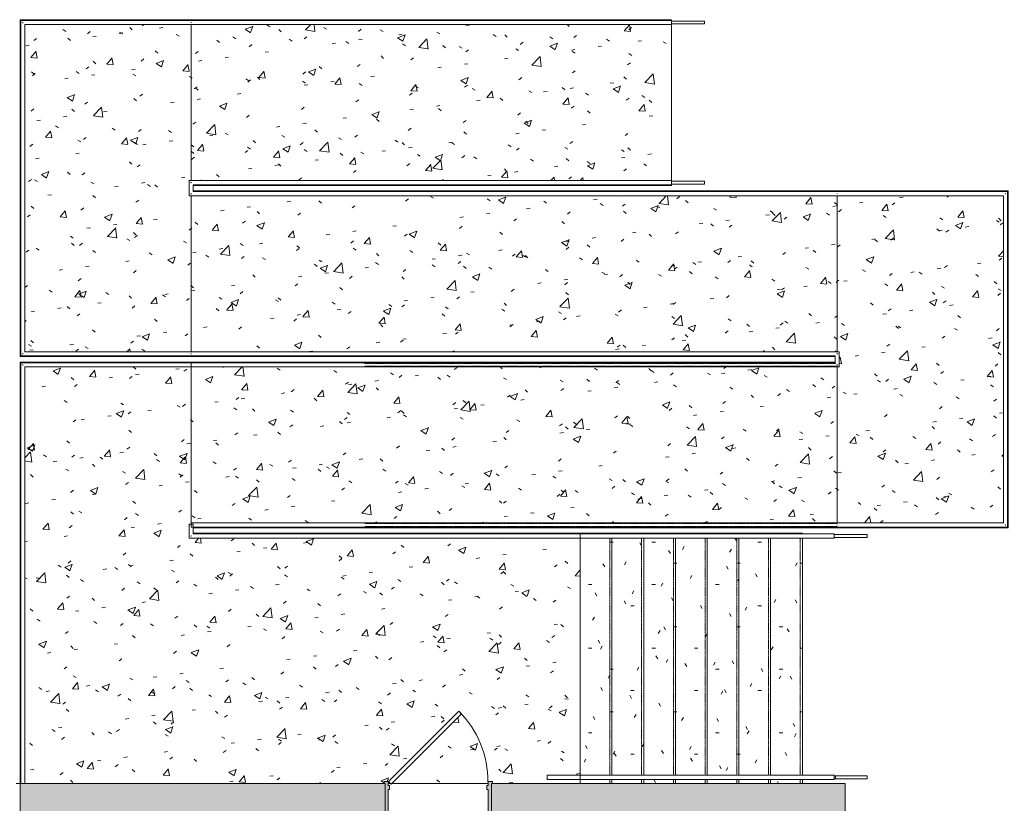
# Model space of a CAD drawing. Header units: inches. Extents: x -1569 to 1282, y -721 to 887.
# Drawn here: x -1035.4 to -677.3, y 473.4 to 757.5 of the extents above; entities that cross this region are included whole.
import ezdxf

# ---------------------------------------------------------------- set-up
doc = ezdxf.new("R2010")
doc.units = ezdxf.units.IN
doc.header["$MEASUREMENT"] = 0
doc.linetypes.add('Overhead 1_16_', pattern=[0.101562, 0.0625, -0.039062])
for name, color, linetype, lineweight in [('A-DOOR', 31, 'Continuous', 13), ('A-FLOR', 192, 'Continuous', 13), ('A-FLOR-HRAL', 11, 'Continuous', 13), ('A-FLOR-HRAL-MBND', 5, 'Overhead 1_16_', 9), ('A-FLOR-LEVL', 51, 'Continuous', 9), ('A-WALL', 113, 'Continuous', 13), ('A-WALL-PATT', 111, 'Continuous', 13), ('S-STRS', 31, 'Continuous', 13)]:
    doc.layers.add(name, color=color, linetype=linetype, lineweight=lineweight)
pattern_1 = [(0, (0, 0), (30.72, 7.68), [1.267, -21.773, 1.267, -21.773, -122.88]), (0, (0, 0), (30.72, 7.68), [-46.08, 1.267, -44.813, 1.267, -21.773, -53.76]), (0, (0, 0), (30.72, 7.68), [-115.2, 1.267, -14.093, 1.267, -37.133]), (120, (11.52, 3.84), (-22.011075, 22.7643), [1.267, -21.773, 1.267, -21.773, -122.88]), (120, (11.52, 3.84), (-22.011075, 22.7643), [-46.08, 1.267, -44.813, 1.267, -21.773, -53.76]), (120, (11.52, 3.84), (-22.011075, 22.7643), [-115.2, 1.267, -14.093, 1.267, -37.133]), (240, (15.36, 19.2), (-8.708925, -30.4443), [1.267, -21.773, 1.267, -21.773, -122.88]), (240, (15.36, 19.2), (-8.708925, -30.4443), [-46.08, 1.267, -44.813, 1.267, -21.773, -53.76]), (240, (15.36, 19.2), (-8.708925, -30.4443), [-115.2, 1.267, -14.093, 1.267, -37.133])]
pattern_2 = [(50, (0, 0), (27.5427, -2.40992), [2.88, -31.68]), (355, (0, 0), (-5.32784, 28.88427), [2.304, -25.344]), (100.451, (2.295, -0.2), (22.2153, 26.47393), [2.448, -26.924]), (46.184, (0, 7.68), (40.9819, -6.3564), [4.32, -47.52]), (96.636, (3.415, 7.15), (35.8907, 37.4062), [3.671, -40.386]), (351.184, (0, 7.68), (35.891, 37.4062), [3.456, -38.016]), (21, (3.84, 5.76), (22.92104, -15.46073), [2.88, -31.68]), (326, (3.84, 5.76), (9.34353, 27.84574), [2.304, -25.344]), (71.451, (5.75, 4.472), (32.26477, 12.3844), [2.448, -26.924]), (37.5, (0, 0), (0.466855, 12.78271), [1.267, -23.77, 1.267, -24.461, -25.44]), (37.5, (0, 0), (0.466855, 12.78271), [-50.765, 1.267, -24.173]), (7.5, (0, 0), (10.10159, 15.14509), [1.267, -13.402, 1.267, -23.194, -9.696]), (7.5, (0, 0), (10.10159, 15.14509), [-39.13, 1.267, -8.429]), (327.5, (-8.563, 0), (20.49916, -0.86578), [1.267, -8.333, 1.267, -28.685, -39.744]), (327.5, (-8.563, 0), (20.49916, -0.86578), [-39.552, 1.267, -38.477]), (317.5, (-12.403, 0), (22.39478, 3.8443), [1.267, -11.213, 1.267, -18.624, -28.224]), (317.5, (-12.403, 0), (22.39478, 3.8443), [-32.371, 1.267, -26.957])]

# ---------------------------------------------------------------- blocks, each defined once
blk = doc.blocks.new('Door - Single - Solid Door 36_ x 84_-7207579-FIRST FLOOR FINISH')
at = {"layer": 'A-DOOR'}
h = blk.add_hatch(color=250, dxfattribs=at)
h.paths.add_polyline_path([(22.12, -7.6), (23.62, -7.6), (23.62, -6.85), (23.24, -6.85), (23.24, 7.03), (23.62, 7.03), (23.62, 7.78), (22.12, 7.78), (22.12, 6.28), (21.62, 6.28), (21.62, 4.78), (22.12, 4.78), (22.12, 2.76)], flags=0)
h.paths.add_polyline_path([(-15.63, -7.6), (-14.13, -7.6), (-14.13, 4.78), (-13.63, 4.78), (-13.63, 6.28), (-14.13, 6.28), (-14.13, 7.78), (-15.63, 7.78), (-15.63, 7.03), (-15.26, 7.03), (-15.26, -6.85), (-15.63, -6.85)], flags=0)
at = {"layer": 'A-DOOR', "color": 8, "lineweight": 20}
for p, q in [((-14.01, 7.78), (11.45, 33.23)), ((12.42, 32.26), (-13.03, 6.8)), ((11.45, 33.23), (12.42, 32.26)), ((-15.63, 7.78), (-15.63, 7.03)), ((-14.13, 7.78), (-15.63, 7.78)), ((-14.13, 6.28), (-14.13, 7.78)), ((-13.03, 6.8), (-14.01, 7.78)), ((23.62, 7.78), (22.12, 7.78)), ((22.12, 7.78), (22.12, 6.28)), ((23.62, 7.03), (23.62, 7.78)), ((-15.63, 7.03), (-15.26, 7.03)), ((-15.26, 7.03), (-15.26, -6.85)), ((-13.63, 6.28), (-14.13, 6.28)), ((-14.13, -7.6), (-14.13, 4.78)), ((-14.13, 4.78), (-13.63, 4.78)), ((-13.63, 4.78), (-13.63, 6.28)), ((22.12, 6.28), (21.62, 6.28)), ((21.62, 6.28), (21.62, 4.78)), ((21.62, 4.78), (22.12, 4.78)), ((22.12, 4.78), (22.12, -7.6)), ((23.24, -6.85), (23.24, 7.03)), ((23.24, 7.03), (23.62, 7.03)), ((-15.26, -6.85), (-15.63, -6.85)), ((-15.63, -6.85), (-15.63, -7.6)), ((23.62, -6.85), (23.24, -6.85)), ((23.62, -7.6), (23.62, -6.85)), ((-15.63, -7.6), (-14.13, -7.6)), ((22.12, -7.6), (23.62, -7.6))]:
    blk.add_line(p, q, dxfattribs=at)
at = {"layer": 'A-DOOR', "lineweight": 9}
blk.add_arc((-14.01, 7.78), 36, 359.5, 45, dxfattribs=at)
blk = doc.blocks.new('Top Rail Type - Top Rail_Internal_-6878772-FIRST FLOOR FINISH')
at = {"layer": 'A-FLOR-HRAL', "lineweight": 9}
for p, q in [((-740.39, 571.29), (-832.39, 571.29)), ((-832.39, 569.79), (-740.39, 569.79))]:
    blk.add_line(p, q, dxfattribs=at)
at = {"layer": 'A-FLOR-HRAL', "lineweight": 9, "flags": 128}
blk.add_lwpolyline([(-740.39, 570.62), (-740.39, 570.54), (-740.39, 570.46)], dxfattribs=at)
blk = doc.blocks.new('Top Rail Type - Top Rail_Internal_-V4-FIRST FLOOR FINISH')
at = {"layer": 'A-FLOR-HRAL', "lineweight": 9}
for p, q in [((-740.39, 571.29), (-832.39, 571.29)), ((-740.39, 569.79), (-832.39, 569.79)), ((-740.39, 569.79), (-740.39, 571.29))]:
    blk.add_line(p, q, dxfattribs=at)
blk = doc.blocks.new('Railing - Railing-7017256-FIRST FLOOR FINISH')
at = {"layer": 'A-FLOR-HRAL-MBND'}
for p, q in [((-739.32, 575.04), (-910.47, 575.04)), ((-739.32, 574.04), (-910.47, 574.04)), ((-739.32, 575.04), (-853.47, 575.04)), ((-739.32, 574.04), (-853.47, 574.04)), ((-739.32, 575.04), (-796.47, 575.04)), ((-739.32, 574.04), (-796.47, 574.04)), ((-739.32, 575.04), (-739.47, 575.04)), ((-739.32, 574.04), (-739.47, 574.04))]:
    blk.add_line(p, q, dxfattribs=at)
blk = doc.blocks.new('Railing - Railing-7017260-FIRST FLOOR FINISH')
at = {"layer": 'A-FLOR-HRAL-MBND'}
for p, q in [((-739.82, 633.04), (-910.47, 633.04)), ((-739.32, 632.04), (-910.47, 632.04)), ((-739.82, 633.04), (-853.47, 633.04)), ((-739.32, 632.04), (-853.47, 632.04)), ((-739.82, 633.04), (-796.47, 633.04)), ((-739.32, 632.04), (-796.47, 632.04)), ((-739.32, 632.04), (-739.47, 632.04))]:
    blk.add_line(p, q, dxfattribs=at)
blk = doc.blocks.new('Top Rail Type - Top Rail_Internal_-7017305-FIRST FLOOR FINISH')
at = {"layer": 'A-FLOR-HRAL', "lineweight": 9}
for p, q in [((-799.32, 699.29), (-974.13, 699.29)), ((-974.09, 699.27), (-974.13, 699.29)), ((-974.12, 699.27), (-974.08, 699.21)), ((-974.07, 699.23), (-974.07, 693.73)), ((-973.32, 698.54), (-973.52, 698.74)), ((-973.32, 698.54), (-973.23, 698.45)), ((-972.64, 697.79), (-799.32, 697.79)), ((-972.57, 695.29), (-972.57, 697.73)), ((-739.29, 695.29), (-972.51, 695.29)), ((-677.57, 695.29), (-739.29, 695.29)), ((-677.57, 573.79), (-677.57, 695.29)), ((-974.05, 693.77), (-974.07, 693.73)), ((-974.05, 693.74), (-973.99, 693.79)), ((-974.01, 693.79), (-739.29, 693.79)), ((-973.32, 694.54), (-973.52, 694.35)), ((-973.32, 694.54), (-973.23, 694.63)), ((-739.29, 693.79), (-679.07, 693.79)), ((-679.07, 693.79), (-679.07, 575.29)), ((-739.35, 575.29), (-973.32, 575.29)), ((-973.32, 573.79), (-739.35, 573.79)), ((-679.07, 575.29), (-739.35, 575.29)), ((-739.35, 573.79), (-677.57, 573.79))]:
    blk.add_line(p, q, dxfattribs=at)
at = {"layer": 'A-FLOR-HRAL', "lineweight": 9, "flags": 128}
blk.add_lwpolyline([(-799.32, 698.63), (-799.32, 698.54), (-799.32, 698.45)], dxfattribs=at)
at = {"layer": 'A-FLOR-HRAL', "lineweight": 9}
for points in [[(-739.32, 694.45), (-739.32, 694.48), (-739.32, 694.54), (-739.32, 694.6), (-739.32, 694.63)], [(-739.32, 574.63), (-739.32, 574.6), (-739.32, 574.54), (-739.32, 574.48), (-739.32, 574.45)]]:
    blk.add_open_spline(points, degree=3, dxfattribs=at)
for points in [[(-678.41, 694.45), (-678.4, 694.46), (-678.37, 694.49), (-678.32, 694.54), (-678.28, 694.59), (-678.24, 694.62), (-678.23, 694.63)], [(-678.41, 574.63), (-678.4, 574.62), (-678.37, 574.59), (-678.32, 574.54), (-678.27, 574.5), (-678.24, 574.46), (-678.23, 574.45)]]:
    blk.add_open_spline(points, degree=3, knots=[0.46086968, 0.46086968, 0.46086968, 0.46086968, 0.47916667, 0.5, 0.52083333, 0.53913032, 0.53913032, 0.53913032, 0.53913032], dxfattribs=at)
blk = doc.blocks.new('Top Rail Type - Top Rail_Internal_-V20-FIRST FLOOR FINISH')
at = {"layer": 'A-FLOR-HRAL', "lineweight": 9}
for p, q in [((-974.07, 699.29), (-974.07, 693.79)), ((-799.32, 699.29), (-974.07, 699.29)), ((-799.32, 697.79), (-799.32, 699.29)), ((-972.57, 697.79), (-972.57, 695.29)), ((-799.32, 697.79), (-972.57, 697.79)), ((-972.57, 695.29), (-739.32, 695.29)), ((-739.32, 695.29), (-677.57, 695.29)), ((-677.57, 695.29), (-677.57, 573.79)), ((-974.07, 693.79), (-739.32, 693.79)), ((-739.32, 693.79), (-679.07, 693.79)), ((-679.07, 693.79), (-679.07, 575.29)), ((-973.32, 573.79), (-973.32, 575.29)), ((-739.32, 575.29), (-973.32, 575.29)), ((-973.18, 573.79), (-973.32, 573.79)), ((-739.32, 573.79), (-972.57, 573.79)), ((-679.07, 575.29), (-739.32, 575.29)), ((-677.57, 573.79), (-739.32, 573.79))]:
    blk.add_line(p, q, dxfattribs=at)
blk = doc.blocks.new('Top Rail Type - Top Rail_Internal_-7017322-FIRST FLOOR FINISH')
at = {"layer": 'A-FLOR-HRAL', "lineweight": 9}
for p, q in [((-1035.07, 757.29), (-1035.07, 635.79)), ((-973.35, 757.29), (-1035.07, 757.29)), ((-1033.57, 637.29), (-1033.57, 755.79)), ((-1033.57, 755.79), (-973.35, 755.79)), ((-799.32, 757.29), (-973.35, 757.29)), ((-973.35, 755.79), (-799.32, 755.79)), ((-1035.07, 635.79), (-973.29, 635.79)), ((-973.29, 637.29), (-1033.57, 637.29)), ((-738.51, 637.29), (-973.29, 637.29)), ((-973.29, 635.79), (-740.01, 635.79)), ((-740.07, 635.73), (-740.07, 633.29)), ((-739.41, 636.45), (-739.32, 636.54)), ((-739.13, 636.74), (-739.32, 636.54)), ((-738.57, 637.21), (-738.52, 637.27)), ((-738.57, 631.73), (-738.57, 637.23)), ((-738.51, 637.29), (-738.55, 637.27)), ((-740.13, 633.29), (-973.32, 633.29)), ((-973.32, 631.79), (-738.64, 631.79)), ((-739.41, 632.63), (-739.32, 632.54)), ((-739.13, 632.35), (-739.32, 632.54)), ((-738.61, 631.75), (-738.6, 631.74))]:
    blk.add_line(p, q, dxfattribs=at)
at = {"layer": 'A-FLOR-HRAL', "lineweight": 9, "flags": 128}
for points in [[(-799.32, 756.63), (-799.32, 756.54), (-799.32, 756.45)], [(-973.32, 632.45), (-973.32, 632.54), (-973.32, 632.63)], [(-738.57, 631.73), (-738.6, 631.77), (-738.61, 631.79)]]:
    blk.add_lwpolyline(points, dxfattribs=at)
at = {"layer": 'A-FLOR-HRAL', "lineweight": 9}
for points, knots in [([(-1034.23, 756.45), (-1034.24, 756.46), (-1034.28, 756.49), (-1034.32, 756.54), (-1034.37, 756.59), (-1034.4, 756.62), (-1034.41, 756.63)], [-0.53913032, -0.53913032, -0.53913032, -0.53913032, -0.52083333, -0.5, -0.47916667, -0.46086968, -0.46086968, -0.46086968, -0.46086968]), ([(-1034.41, 636.45), (-1034.4, 636.46), (-1034.37, 636.5), (-1034.32, 636.54), (-1034.27, 636.59), (-1034.24, 636.62), (-1034.23, 636.63)], [0.46086968, 0.46086968, 0.46086968, 0.46086968, 0.47916667, 0.5, 0.52083333, 0.53913032, 0.53913032, 0.53913032, 0.53913032])]:
    blk.add_open_spline(points, degree=3, knots=knots, dxfattribs=at)
for points in [[(-973.32, 756.63), (-973.32, 756.6), (-973.32, 756.54), (-973.32, 756.48), (-973.32, 756.45)], [(-973.32, 636.45), (-973.32, 636.48), (-973.32, 636.54), (-973.32, 636.6), (-973.32, 636.63)]]:
    blk.add_open_spline(points, degree=3, dxfattribs=at)
blk = doc.blocks.new('Top Rail Type - Top Rail_Internal_-V21-FIRST FLOOR FINISH')
at = {"layer": 'A-FLOR-HRAL', "lineweight": 9}
for p, q in [((-1035.07, 757.29), (-1035.07, 635.79)), ((-973.32, 757.29), (-1035.07, 757.29)), ((-1033.57, 755.79), (-1033.57, 637.29)), ((-973.32, 755.79), (-1033.57, 755.79)), ((-799.32, 757.29), (-973.32, 757.29)), ((-799.32, 755.79), (-973.32, 755.79)), ((-799.32, 755.79), (-799.32, 757.29)), ((-1035.07, 635.79), (-973.32, 635.79)), ((-1033.57, 637.29), (-973.32, 637.29)), ((-973.32, 637.29), (-738.57, 637.29)), ((-973.32, 635.79), (-740.07, 635.79)), ((-740.07, 635.79), (-740.07, 633.29)), ((-738.57, 637.29), (-738.57, 631.79)), ((-973.32, 631.79), (-973.32, 633.29)), ((-740.07, 633.29), (-973.32, 633.29)), ((-738.57, 631.79), (-973.32, 631.79))]:
    blk.add_line(p, q, dxfattribs=at)
blk = doc.blocks.new('Top Rail Type - Top Rail_Internal_-7164029-FIRST FLOOR FINISH')
at = {"layer": 'A-FLOR-HRAL', "lineweight": 9}
for p, q in [((-973.31, 633.29), (-1035.07, 633.29)), ((-1035.07, 633.29), (-1035.07, 480.91)), ((-1033.57, 631.79), (-973.31, 631.79)), ((-1033.57, 480.91), (-1033.57, 631.79)), ((-973.31, 632.64), (-973.31, 632.44))]:
    blk.add_line(p, q, dxfattribs=at)
blk.add_open_spline([(-1034.41, 632.63), (-1034.4, 632.62), (-1034.37, 632.59), (-1034.32, 632.54), (-1034.28, 632.49), (-1034.24, 632.46), (-1034.23, 632.45)], degree=3, knots=[0.46086968, 0.46086968, 0.46086968, 0.46086968, 0.47916667, 0.5, 0.52083333, 0.53913032, 0.53913032, 0.53913032, 0.53913032], dxfattribs=at)
blk = doc.blocks.new('Top Rail Type - Top Rail_Internal_-V36-FIRST FLOOR FINISH')
at = {"layer": 'A-FLOR-HRAL', "lineweight": 9}
for p, q in [((-1035.07, 633.29), (-1035.07, 480.91)), ((-973.31, 633.29), (-1035.07, 633.29)), ((-1033.57, 631.79), (-1033.57, 480.91)), ((-973.31, 631.79), (-1033.57, 631.79)), ((-973.31, 632.54), (-973.31, 633.29)), ((-973.31, 631.79), (-973.31, 632.54))]:
    blk.add_line(p, q, dxfattribs=at)
blk = doc.blocks.new('Top Rail Type - Top Rail_Internal_-7164230-FIRST FLOOR FINISH')
at = {"layer": 'A-FLOR-HRAL', "lineweight": 9}
for p, q in [((-974.07, 574.79), (-974.07, 569.79)), ((-973.38, 574.79), (-973.23, 574.79)), ((-972.57, 571.29), (-972.57, 574.79)), ((-974.07, 569.79), (-832.39, 569.79)), ((-832.39, 571.29), (-972.57, 571.29)), ((-832.39, 570.63), (-832.39, 570.45))]:
    blk.add_line(p, q, dxfattribs=at)
blk.add_open_spline([(-973.23, 570.63), (-973.24, 570.62), (-973.28, 570.59), (-973.32, 570.54), (-973.37, 570.49), (-973.4, 570.46), (-973.41, 570.45)], degree=3, knots=[0.46086968, 0.46086968, 0.46086968, 0.46086968, 0.47916667, 0.5, 0.52083333, 0.53913032, 0.53913032, 0.53913032, 0.53913032], dxfattribs=at)
blk = doc.blocks.new('Top Rail Type - Top Rail_Internal_-V37-FIRST FLOOR FINISH')
at = {"layer": 'A-FLOR-HRAL', "lineweight": 9}
for p, q in [((-974.07, 574.79), (-972.57, 574.79)), ((-974.07, 569.79), (-974.07, 574.79)), ((-972.57, 571.29), (-972.57, 574.79)), ((-832.39, 569.79), (-974.07, 569.79)), ((-832.39, 571.29), (-972.57, 571.29)), ((-832.39, 569.79), (-832.39, 571.29))]:
    blk.add_line(p, q, dxfattribs=at)
blk = doc.blocks.new('Railing - Railing-7167778-FIRST FLOOR FINISH')
at = {"layer": 'A-FLOR-HRAL', "lineweight": 9}
for p, q in [((-728.39, 571.04), (-740.39, 571.04)), ((-740.39, 570.04), (-728.39, 570.04)), ((-728.39, 571.04), (-728.39, 570.04))]:
    blk.add_line(p, q, dxfattribs=at)
blk = doc.blocks.new('Railing - Railing-7169248-FIRST FLOOR FINISH')
at = {"layer": 'A-FLOR-HRAL', "lineweight": 9}
for p, q in [((-739.89, 483.64), (-740.39, 483.64)), ((-739.89, 483.64), (-739.89, 482.64)), ((-739.89, 482.64), (-740.39, 482.64))]:
    blk.add_line(p, q, dxfattribs=at)
blk = doc.blocks.new('Top Rail Type - Top Rail_Internal_-7169253-FIRST FLOOR FINISH')
at = {"layer": 'A-FLOR-HRAL', "lineweight": 9}
for p, q in [((-740.39, 483.89), (-832.39, 483.89)), ((-832.39, 482.39), (-740.39, 482.39))]:
    blk.add_line(p, q, dxfattribs=at)
at = {"layer": 'A-FLOR-HRAL', "lineweight": 9, "flags": 128}
blk.add_lwpolyline([(-740.39, 483.22), (-740.39, 483.14), (-740.39, 483.07)], dxfattribs=at)
blk = doc.blocks.new('Top Rail Type - Top Rail_Internal_-V38-FIRST FLOOR FINISH')
at = {"layer": 'A-FLOR-HRAL', "lineweight": 9}
for p, q in [((-740.39, 483.89), (-832.39, 483.89)), ((-740.39, 482.39), (-740.39, 483.89)), ((-740.39, 482.39), (-832.39, 482.39))]:
    blk.add_line(p, q, dxfattribs=at)
blk = doc.blocks.new('Railing - Railing-7169270-FIRST FLOOR FINISH')
at = {"layer": 'A-FLOR-HRAL', "lineweight": 9}
for p, q in [((-728.39, 483.64), (-740.39, 483.64)), ((-728.39, 483.64), (-728.39, 482.64)), ((-740.39, 482.64), (-728.39, 482.64))]:
    blk.add_line(p, q, dxfattribs=at)
blk = doc.blocks.new('Top Rail Type - Top Rail_Internal_-7169313-FIRST FLOOR FINISH')
at = {"layer": 'A-FLOR-HRAL', "lineweight": 9}
for p, q in [((-832.39, 483.89), (-844.39, 483.89)), ((-844.39, 483.05), (-844.39, 483.23)), ((-844.39, 482.39), (-832.39, 482.39)), ((-832.39, 483.23), (-832.39, 483.07))]:
    blk.add_line(p, q, dxfattribs=at)
blk = doc.blocks.new('Top Rail Type - Top Rail_Internal_-V39-FIRST FLOOR FINISH')
at = {"layer": 'A-FLOR-HRAL', "lineweight": 9}
for p, q in [((-844.39, 482.39), (-844.39, 483.89)), ((-832.39, 483.89), (-844.39, 483.89)), ((-832.39, 482.39), (-832.39, 483.89)), ((-832.39, 482.39), (-844.39, 482.39))]:
    blk.add_line(p, q, dxfattribs=at)
blk = doc.blocks.new('Railing - Railing-7184229-FIRST FLOOR FINISH')
at = {"layer": 'A-FLOR-HRAL', "lineweight": 9}
for p, q in [((-787.32, 757.04), (-799.32, 757.04)), ((-799.32, 756.04), (-787.32, 756.04)), ((-787.32, 757.04), (-787.32, 756.04))]:
    blk.add_line(p, q, dxfattribs=at)
blk = doc.blocks.new('Railing - Railing-7184357-FIRST FLOOR FINISH')
at = {"layer": 'A-FLOR-HRAL', "lineweight": 9}
for p, q in [((-787.32, 699.04), (-799.32, 699.04)), ((-787.32, 699.04), (-787.32, 698.04)), ((-799.32, 698.04), (-787.32, 698.04))]:
    blk.add_line(p, q, dxfattribs=at)

msp = doc.modelspace()

# ---------------------------------------------------------------- hatches: boundary and pattern name
at = {"layer": 'A-FLOR'}
h = msp.add_hatch(dxfattribs=at)
h.set_pattern_fill('FP_7', color=256, style=0, pattern_type=2)
h.set_pattern_definition(pattern_2)
h.paths.add_polyline_path([(-1033.57, 480.91), (-903.43, 480.91), (-903.43, 481.66), (-901.93, 481.66), (-901.93, 480.91), (-901.05, 480.91), (-901.8, 481.66), (-876.35, 507.12), (-875.38, 506.14), (-900.61, 480.91), (-865.68, 480.91), (-865.68, 481.66), (-864.18, 481.66), (-864.18, 480.91), (-832.39, 480.91), (-832.39, 482.39), (-844.39, 482.42), (-844.39, 483.89), (-832.39, 483.89), (-832.39, 569.79), (-974.07, 569.82), (-974.05, 574.79), (-973.32, 574.79), (-973.32, 631.79), (-1033.57, 631.79), (-1033.57, 483.47)], flags=0)
h.paths.add_polyline_path([(-1035.07, 480.91), (-1035.05, 633.29), (-973.32, 633.29), (-973.32, 633.54), (-1035.32, 633.54), (-1035.32, 480.91)], flags=0)
h.paths.add_polyline_path([(-887.17, 571.29), (-832.39, 571.29), (-832.39, 571.54), (-972.57, 571.54), (-972.57, 571.29), (-898.6, 571.29)], flags=0)
at = {"layer": 'A-FLOR-LEVL'}
h = msp.add_hatch(dxfattribs=at)
h.set_pattern_fill('FP_7', color=256, style=0, pattern_type=2)
h.set_pattern_definition(pattern_2)
h.paths.add_polyline_path([(-978.59, 635.54), (-973.32, 635.54), (-973.32, 635.79), (-1035.07, 635.82), (-1035.05, 757.29), (-973.32, 757.29), (-973.35, 757.54), (-1035.32, 757.54), (-1035.32, 635.54), (-990.02, 635.54)], flags=0)
h.paths.add_polyline_path([(-1033.57, 637.29), (-973.32, 637.29), (-973.32, 693.79), (-974.05, 693.77), (-974.07, 693.79), (-974.09, 699.27), (-974.07, 699.29), (-973.32, 699.29), (-973.35, 755.79), (-1033.57, 755.79), (-1033.57, 643.52)], flags=0)
h = msp.add_hatch(dxfattribs=at)
h.set_pattern_fill('FP_7', color=256, style=0, pattern_type=2)
h.set_pattern_definition(pattern_2)
h.paths.add_polyline_path([(-972.57, 697.54), (-799.32, 697.54), (-799.32, 697.79), (-972.57, 697.77), (-972.57, 697.61)], flags=0)
h.paths.add_polyline_path([(-807.18, 699.29), (-799.32, 699.29), (-799.32, 755.79), (-973.32, 755.79), (-973.32, 699.29), (-818.61, 699.29)], flags=0)
h.paths.add_polyline_path([(-807.18, 757.29), (-799.32, 757.29), (-799.32, 757.54), (-973.32, 757.54), (-973.32, 757.29), (-830.04, 757.29)], flags=0)
h = msp.add_hatch(dxfattribs=at)
h.set_pattern_fill('FP_7', color=256, style=0, pattern_type=2)
h.set_pattern_definition(pattern_2)
h.paths.add_polyline_path([(-973.32, 635.54), (-740.07, 635.54), (-740.07, 635.79), (-973.32, 635.79)], flags=0)
h.paths.add_polyline_path([(-784.33, 637.29), (-739.32, 637.29), (-739.32, 693.79), (-973.32, 693.79), (-973.29, 637.29), (-795.76, 637.29)], flags=0)
h.paths.add_polyline_path([(-864.32, 695.29), (-739.32, 695.29), (-739.32, 695.54), (-972.57, 695.54), (-972.55, 695.29), (-875.75, 695.29)], flags=0)
h = msp.add_hatch(dxfattribs=at)
h.set_pattern_fill('FP_7', color=256, style=0, pattern_type=2)
h.set_pattern_definition(pattern_2)
h.paths.add_polyline_path([(-739.32, 573.54), (-677.32, 573.54), (-677.32, 695.54), (-739.32, 695.54), (-739.29, 695.29), (-677.57, 695.27), (-677.6, 573.79), (-739.32, 573.79)], flags=0)
h.paths.add_polyline_path([(-738.62, 575.29), (-679.07, 575.29), (-679.07, 693.79), (-739.32, 693.79), (-739.32, 637.29), (-738.57, 637.25), (-738.61, 631.79), (-739.32, 631.79), (-739.32, 575.29)], flags=0)
h = msp.add_hatch(dxfattribs=at)
h.set_pattern_fill('FP_7', color=256, style=0, pattern_type=2)
h.set_pattern_definition(pattern_2)
h.paths.add_polyline_path([(-967.16, 573.54), (-739.32, 573.54), (-739.35, 573.79), (-972.57, 573.79), (-972.57, 573.54), (-970.32, 573.54)], flags=0)
h.paths.add_polyline_path([(-739.32, 575.29), (-739.32, 631.79), (-973.32, 631.79), (-973.32, 575.29), (-739.35, 575.29)], flags=0)
h.paths.add_polyline_path([(-864.32, 633.29), (-740.07, 633.29), (-740.09, 633.54), (-973.32, 633.54), (-973.31, 633.29), (-875.75, 633.29)], flags=0)
at = {"layer": 'A-WALL-PATT'}
h = msp.add_hatch(color=250, dxfattribs=at)
h.paths.add_polyline_path([(-1035.32, -146.34), (-1021.45, -146.34), (-1021.45, 124.03), (-1035.32, 124.03), (-1035.32, 65.89)], flags=0)
h.paths.add_polyline_path([(-1021.45, 196.03), (-1021.45, 218.36), (-1023.75, 218.36), (-1023.75, 218.48), (-1022.62, 218.48), (-1022.62, 219.73), (-1022.5, 219.73), (-1022.5, 271.74), (-1022.62, 271.74), (-1022.62, 274.36), (-1021.45, 274.36), (-1021.45, 340.53), (-1025.38, 340.53), (-1025.38, 342.53), (-1023.38, 342.53), (-1023.38, 356.47), (-1023.88, 356.47), (-1023.88, 350.53), (-1025.38, 350.53), (-1025.38, 390.47), (-1023.88, 390.47), (-1023.88, 384.53), (-1023.38, 384.53), (-1023.38, 398.47), (-1025.38, 398.47), (-1025.38, 400.47), (-1021.45, 400.47), (-1021.45, 480.91), (-1035.32, 480.91), (-1035.32, 196.03)], flags=0)
h.paths.add_polyline_path([(-1022.5, 218.48), (-1021.5, 218.48), (-1021.5, 218.86), (-1022.5, 218.86)], flags=0)
h.paths.add_polyline_path([(-1021.5, 219.73), (-1021.45, 219.73), (-1021.45, 272.98), (-1022.5, 272.98), (-1022.5, 272.61), (-1021.5, 272.61), (-1021.5, 219.92)], flags=0)
h.paths.add_polyline_path([(-1023.38, 358.47), (-1023.38, 382.53), (-1023.88, 382.53), (-1023.88, 358.47)], flags=0)
at = {"layer": 'A-WALL-PATT', "lineweight": 9}
h = msp.add_hatch(color=7, dxfattribs=at)
h.paths.add_polyline_path([(-1012.87, 467.04), (-903.05, 467.04), (-903.05, 480.91), (-1021.45, 480.91), (-1021.45, 467.04)], flags=0)
h.paths.add_polyline_path([(-864.18, 467.04), (-736.37, 467.04), (-736.37, 480.91), (-864.55, 480.91), (-864.55, 467.04)], flags=0)
at = {"layer": 'S-STRS', "lineweight": 9}
h = msp.add_hatch(dxfattribs=at)
h.set_pattern_fill('FP_4', style=0, pattern_type=2)
h.set_pattern_definition(pattern_1)
h.paths.add_polyline_path([(-832.39, 480.91), (-820.89, 480.91), (-820.89, 482.39), (-832.39, 482.39)], flags=0)
h.paths.add_polyline_path([(-832.39, 483.89), (-820.89, 483.89), (-820.89, 569.79), (-832.39, 569.79), (-832.39, 488.47)], flags=0)
h.paths.add_polyline_path([(-820.89, 571.29), (-820.89, 571.54), (-832.39, 571.54), (-832.39, 571.29), (-830.04, 571.29)], flags=0)
h = msp.add_hatch(dxfattribs=at)
h.set_pattern_fill('FP_6', style=0, pattern_type=2)
h.set_pattern_definition(pattern_1)
h.paths.add_polyline_path([(-820.89, 480.91), (-809.39, 480.91), (-809.39, 482.39), (-820.89, 482.39)], flags=0)
h.paths.add_polyline_path([(-809.39, 483.89), (-809.39, 569.79), (-820.89, 569.79), (-820.89, 483.89)], flags=0)
h.paths.add_polyline_path([(-818.61, 571.29), (-809.39, 571.29), (-809.39, 571.54), (-820.89, 571.54), (-820.89, 571.29)], flags=0)
h = msp.add_hatch(dxfattribs=at)
h.set_pattern_fill('FP_4', style=0, pattern_type=2)
h.set_pattern_definition(pattern_1)
h.paths.add_polyline_path([(-797.89, 480.91), (-797.89, 482.39), (-809.39, 482.39), (-809.39, 480.91)], flags=0)
h.paths.add_polyline_path([(-797.89, 483.89), (-797.89, 569.79), (-809.39, 569.79), (-809.39, 483.89)], flags=0)
h.paths.add_polyline_path([(-807.18, 571.29), (-797.89, 571.29), (-797.89, 571.54), (-809.39, 571.54), (-809.39, 571.29)], flags=0)
h = msp.add_hatch(dxfattribs=at)
h.set_pattern_fill('FP_5', style=0, pattern_type=2)
h.set_pattern_definition(pattern_1)
h.paths.add_polyline_path([(-797.89, 480.91), (-786.39, 480.91), (-786.39, 482.39), (-797.89, 482.39)], flags=0)
h.paths.add_polyline_path([(-797.89, 483.89), (-786.39, 483.89), (-786.39, 569.79), (-797.89, 569.79), (-797.89, 527.99)], flags=0)
h.paths.add_polyline_path([(-797.89, 571.29), (-786.39, 571.29), (-786.39, 571.54), (-797.89, 571.54)], flags=0)
h = msp.add_hatch(dxfattribs=at)
h.set_pattern_fill('FP_6', style=0, pattern_type=2)
h.set_pattern_definition(pattern_1)
h.paths.add_polyline_path([(-774.89, 480.91), (-774.89, 482.39), (-786.39, 482.39), (-786.39, 480.91), (-784.33, 480.91)], flags=0)
h.paths.add_polyline_path([(-774.89, 483.89), (-774.89, 569.79), (-786.39, 569.79), (-786.39, 483.89), (-784.33, 483.89)], flags=0)
h.paths.add_polyline_path([(-784.33, 571.29), (-774.89, 571.29), (-774.89, 571.54), (-786.39, 571.54), (-786.39, 571.29)], flags=0)
h = msp.add_hatch(dxfattribs=at)
h.set_pattern_fill('FP_4', style=0, pattern_type=2)
h.set_pattern_definition(pattern_1)
h.paths.add_polyline_path([(-774.89, 480.91), (-763.39, 480.91), (-763.39, 482.39), (-774.89, 482.39)], flags=0)
h.paths.add_polyline_path([(-763.39, 483.89), (-763.39, 569.79), (-774.89, 569.79), (-774.89, 483.89)], flags=0)
h.paths.add_polyline_path([(-772.9, 571.29), (-763.39, 571.29), (-763.39, 571.54), (-774.89, 571.54), (-774.89, 571.29)], flags=0)
h = msp.add_hatch(dxfattribs=at)
h.set_pattern_fill('FP_6', style=0, pattern_type=2)
h.set_pattern_definition(pattern_1)
h.paths.add_polyline_path([(-751.89, 480.91), (-751.89, 482.39), (-763.39, 482.39), (-763.39, 480.91), (-761.47, 480.91)], flags=0)
h.paths.add_polyline_path([(-751.89, 483.89), (-751.89, 569.79), (-763.39, 569.79), (-763.39, 483.89), (-761.47, 483.89)], flags=0)
h.paths.add_polyline_path([(-751.89, 571.29), (-751.89, 571.54), (-763.39, 571.54), (-763.39, 571.29), (-761.47, 571.29)], flags=0)

# ---------------------------------------------------------------- linework, layer by layer
at = {"layer": 'A-FLOR'}
for p, q in [((-973.32, 633.54), (-1035.32, 633.54)), ((-1035.32, 633.54), (-1035.32, 480.91)), ((-973.32, 633.29), (-973.32, 633.54)), ((-973.32, 575.29), (-973.32, 631.79)), ((-832.39, 571.54), (-972.57, 571.54)), ((-832.39, 571.29), (-832.39, 571.54)), ((-832.39, 483.89), (-832.39, 569.79)), ((-1035.32, 480.91), (-1036.7, 480.91)), ((-901.93, 480.91), (-901.05, 480.91)), ((-900.61, 480.91), (-865.68, 480.91)), ((-832.39, 480.91), (-832.39, 482.39))]:
    msp.add_line(p, q, dxfattribs=at)
at = {"layer": 'A-FLOR-LEVL'}
for p, q in [((-1035.32, 757.54), (-1035.32, 635.54)), ((-973.32, 757.54), (-1035.32, 757.54)), ((-973.32, 757.54), (-973.32, 757.29)), ((-799.32, 757.54), (-973.32, 757.54)), ((-973.32, 755.79), (-973.32, 699.29)), ((-799.32, 757.54), (-799.32, 757.29)), ((-799.32, 755.79), (-799.32, 699.29)), ((-799.32, 697.54), (-972.57, 697.54)), ((-972.57, 695.54), (-739.32, 695.54)), ((-799.32, 697.79), (-799.32, 697.54)), ((-739.32, 695.29), (-739.32, 695.54)), ((-739.32, 695.54), (-677.32, 695.54)), ((-677.32, 695.54), (-677.32, 573.54)), ((-973.32, 637.29), (-973.32, 693.79)), ((-739.32, 637.29), (-739.32, 693.79)), ((-1035.32, 635.54), (-973.32, 635.54)), ((-973.32, 635.54), (-973.32, 635.79)), ((-973.32, 635.54), (-740.07, 635.54)), ((-973.32, 633.54), (-973.32, 633.29)), ((-740.07, 633.54), (-973.32, 633.54)), ((-973.32, 631.79), (-973.32, 575.29)), ((-739.32, 631.79), (-739.32, 575.29)), ((-739.32, 573.54), (-972.57, 573.54)), ((-739.32, 573.79), (-739.32, 573.54)), ((-677.32, 573.54), (-739.32, 573.54))]:
    msp.add_line(p, q, dxfattribs=at)
at = {"layer": 'A-WALL', "color": 8, "lineweight": 20}
for p, q in [((-1035.32, 480.91), (-1035.32, 196.03)), ((-903.43, 480.91), (-1035.32, 480.91)), ((-736.37, 480.91), (-864.18, 480.91)), ((-736.37, 437.09), (-736.37, 480.91))]:
    msp.add_line(p, q, dxfattribs=at)
at = {"layer": 'S-STRS', "lineweight": 9}
for p, q in [((-832.39, 571.29), (-832.39, 571.54)), ((-820.89, 571.54), (-832.39, 571.54)), ((-832.39, 483.89), (-832.39, 569.79)), ((-809.39, 571.54), (-820.89, 571.54)), ((-820.89, 571.29), (-820.89, 571.54)), ((-820.89, 483.89), (-820.89, 569.79)), ((-797.89, 571.54), (-809.39, 571.54)), ((-809.39, 571.29), (-809.39, 571.54)), ((-809.39, 483.89), (-809.39, 569.79)), ((-786.39, 571.54), (-797.89, 571.54)), ((-797.89, 571.29), (-797.89, 571.54)), ((-797.89, 483.89), (-797.89, 569.79)), ((-774.89, 571.54), (-786.39, 571.54)), ((-786.39, 571.29), (-786.39, 571.54)), ((-786.39, 483.89), (-786.39, 569.79)), ((-763.39, 571.54), (-774.89, 571.54)), ((-774.89, 571.29), (-774.89, 571.54)), ((-774.89, 483.89), (-774.89, 569.79)), ((-751.89, 571.54), (-763.39, 571.54)), ((-763.39, 571.29), (-763.39, 571.54)), ((-763.39, 483.89), (-763.39, 569.79)), ((-751.89, 571.29), (-751.89, 571.54)), ((-751.89, 483.89), (-751.89, 569.79)), ((-832.39, 480.91), (-832.39, 482.39)), ((-820.89, 480.91), (-820.89, 482.39)), ((-809.39, 480.91), (-809.39, 482.39)), ((-797.89, 480.91), (-797.89, 482.39)), ((-786.39, 480.91), (-786.39, 482.39)), ((-774.89, 480.91), (-774.89, 482.39)), ((-763.39, 480.91), (-763.39, 482.39)), ((-751.89, 480.91), (-751.89, 482.39))]:
    msp.add_line(p, q, dxfattribs=at)
at = {"layer": 'S-STRS', "linetype": 'Overhead 1_16_', "lineweight": 9}
for p, q in [((-821.64, 571.29), (-821.64, 571.54)), ((-821.64, 483.89), (-821.64, 569.79)), ((-810.14, 571.29), (-810.14, 571.54)), ((-810.14, 483.89), (-810.14, 569.79)), ((-798.64, 571.29), (-798.64, 571.54)), ((-798.64, 483.89), (-798.64, 569.79)), ((-787.14, 571.29), (-787.14, 571.54)), ((-787.14, 483.89), (-787.14, 569.79)), ((-775.64, 571.29), (-775.64, 571.54)), ((-775.64, 483.89), (-775.64, 569.79)), ((-764.14, 571.29), (-764.14, 571.54)), ((-764.14, 483.89), (-764.14, 569.79)), ((-752.64, 571.29), (-752.64, 571.54)), ((-752.64, 483.89), (-752.64, 569.79)), ((-821.64, 480.91), (-821.64, 482.39)), ((-810.14, 480.91), (-810.14, 482.39)), ((-798.64, 480.91), (-798.64, 482.39)), ((-787.14, 480.91), (-787.14, 482.39)), ((-775.64, 480.91), (-775.64, 482.39)), ((-764.14, 480.91), (-764.14, 482.39)), ((-752.64, 480.91), (-752.64, 482.39))]:
    msp.add_line(p, q, dxfattribs=at)

# ---------------------------------------------------------------- block references
at = {"layer": 'A-DOOR'}
msp.add_blockref('Door - Single - Solid Door 36_ x 84_-7207579-FIRST FLOOR FINISH', (-887.8, 473.88), dxfattribs=at)
at = {"layer": 'A-FLOR-HRAL', "lineweight": 9}
for name in ['Top Rail Type - Top Rail_Internal_-7017322-FIRST FLOOR FINISH', 'Top Rail Type - Top Rail_Internal_-V21-FIRST FLOOR FINISH', 'Railing - Railing-7184229-FIRST FLOOR FINISH', 'Top Rail Type - Top Rail_Internal_-7017305-FIRST FLOOR FINISH', 'Top Rail Type - Top Rail_Internal_-V20-FIRST FLOOR FINISH', 'Railing - Railing-7184357-FIRST FLOOR FINISH', 'Top Rail Type - Top Rail_Internal_-7164029-FIRST FLOOR FINISH', 'Top Rail Type - Top Rail_Internal_-V36-FIRST FLOOR FINISH', 'Railing - Railing-7017260-FIRST FLOOR FINISH', 'Top Rail Type - Top Rail_Internal_-7164230-FIRST FLOOR FINISH', 'Top Rail Type - Top Rail_Internal_-V37-FIRST FLOOR FINISH', 'Railing - Railing-7017256-FIRST FLOOR FINISH', 'Top Rail Type - Top Rail_Internal_-6878772-FIRST FLOOR FINISH', 'Top Rail Type - Top Rail_Internal_-V4-FIRST FLOOR FINISH', 'Railing - Railing-7167778-FIRST FLOOR FINISH', 'Top Rail Type - Top Rail_Internal_-7169313-FIRST FLOOR FINISH', 'Top Rail Type - Top Rail_Internal_-V39-FIRST FLOOR FINISH', 'Top Rail Type - Top Rail_Internal_-7169253-FIRST FLOOR FINISH', 'Top Rail Type - Top Rail_Internal_-V38-FIRST FLOOR FINISH', 'Railing - Railing-7169248-FIRST FLOOR FINISH', 'Railing - Railing-7169270-FIRST FLOOR FINISH']:
    msp.add_blockref(name, (0, 0), dxfattribs=at)

doc.saveas('drawing.dxf')
